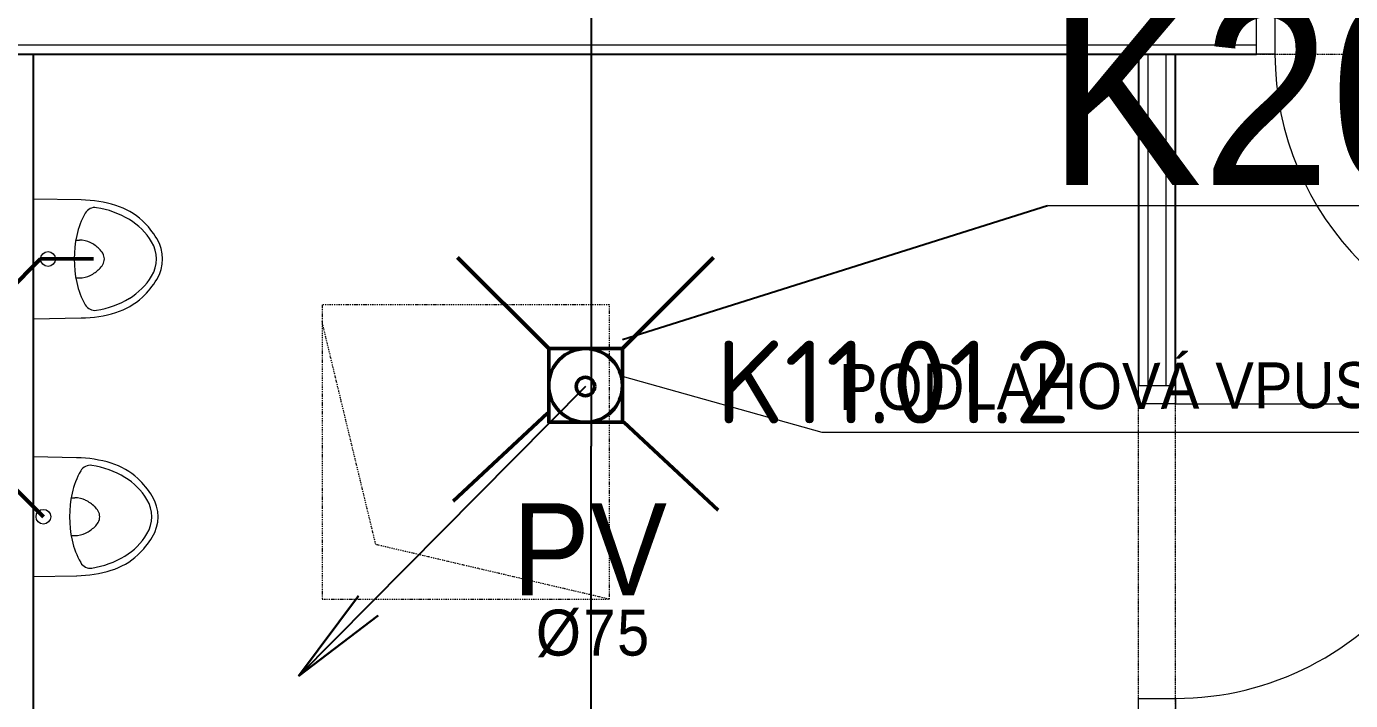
# Model space of a CAD drawing. Header units: millimetres. Extents: x 2377 to 264466, y -28213 to 61616.
# Drawn here: x 53499 to 57093, y 9804 to 11635 of the extents above; entities that cross this region are included whole.
import ezdxf
from ezdxf.lldxf.tags import DXFTag

# ---------------------------------------------------------------- set-up
doc = ezdxf.new("R2010")
doc.units = ezdxf.units.MM
for name, pattern in [('ACAD_ISO04W100', [30.5, 24, -3, 0.5, -3]), ('Bodkočiarkovaná 3mm', [5, 3, -1, 0, -1]), ('Nad rovinou rezu _viditeľná hrana_', [6, 3, -1.5, 0, -1.5]), ('Čiarkovaná 3mm', [6, 3, -3])]:
    doc.linetypes.add(name, pattern=pattern)
doc.layers.get('0').update_dxf_attribs({"color": 8})
for name, color, linetype, lineweight in [('01_Plná_0_18mm_čierna', 8, 'Continuous', 9), ('_Overhead_', 8, 'Nad rovinou rezu _viditeľná hrana_', 9), ('Common Edges', 8, 'Continuous', 20), ('Dvere - nad rovinou rezu', 8, 'Bodkočiarkovaná 3mm', 9), ('Frame_Mullion', 8, 'Continuous', 20), ('Generic Models', 8, 'Continuous', 9), ('Plan Swing', 8, 'Continuous', 9), ('Room Tags', 8, 'Continuous', 9), ('Walls', 8, 'Continuous', 25), ('ZTI- POPIS DIMENZIE', 250, 'Continuous', 18), ('ZTI- POPIS ZARIAĎOVACIE PREDMETY', 250, 'Continuous', 30), ('ZTI- PRÍVOD STUDENEJ VODY', 5, 'ACAD_ISO04W100', 50), ('ZTI-popis', 7, 'Continuous', 20), ('ZTI_KANAL', 30, 'Continuous', 50), ('ZTI_S_KANAL', 30, 'Continuous', 50)]:
    doc.layers.add(name, color=color, linetype=linetype, lineweight=lineweight)
doc.layers.add('IS_Popisy_úseků_Vodovod', color=7, linetype='SOLID')
doc.layers.add('ZT_SMER STUPANIA', color=4, linetype='Continuous')
doc.layers.add('NETLAC', color=240, linetype='Čiarkovaná 3mm', plot=False, transparency=0.1)
doc.styles.add('ISOCPEUR_6', font='isocpeur.ttf', dxfattribs={"height": 225})
doc.styles.add('Popis_ZTI', font='arial.ttf', dxfattribs={"width": 0.9, "height": 125})
doc.styles.add('Simplex', font='simplex.shx', dxfattribs={"width": 0.7})
doc.styles.add('Style-Arial', font='arial.ttf')
tags = doc.linetypes.add('SOLID', pattern=[10, 10, 0]).pattern_tags.tags
tags[6:7] = [DXFTag(74, 4), DXFTag(75, 0), DXFTag(340, '0'), DXFTag(46, 0.0), DXFTag(50, 0.0), DXFTag(44, 0.0), DXFTag(45, 0.0)]
tags[4:5] = [DXFTag(74, 4), DXFTag(75, 0), DXFTag(340, '0'), DXFTag(46, 0.0), DXFTag(50, 0.0), DXFTag(44, 0.0), DXFTag(45, 0.0)]

# ---------------------------------------------------------------- blocks, each defined once
blk = doc.blocks.new('Dvere 1-kridlové obložkové plné - 800x1970-V6-2NP _PRAC_')
at = {"layer": 'Dvere - nad rovinou rezu'}
for p, q in [((-450, 50), (450, 50)), ((-450, -50), (450, -50))]:
    blk.add_line(p, q, dxfattribs=at)
at = {"layer": 'Frame_Mullion'}
for p, q in [((-450, 50), (-400, 50)), ((-450, -50), (-450, 50)), ((-400, 50), (-400, -50)), ((400, 50), (450, 50)), ((400, -50), (400, 50)), ((450, 50), (450, -50)), ((-400, -50), (-450, -50)), ((450, -50), (400, -50))]:
    blk.add_line(p, q, dxfattribs=at)
at = {"layer": 'Plan Swing'}
for p, q in [((400, -50), (400, -698.4)), ((400, -752.3), (400, -850))]:
    blk.add_line(p, q, dxfattribs=at)
for start, end in [(180, 234.2751), (252.323, 270)]:
    blk.add_arc((400, -50), 800, start, end, dxfattribs=at)
blk = doc.blocks.new('Dvere 1-kridlové obložkové plné - 800x1970-4673371-2NP _PRAC_')
at = {"layer": 'Dvere - nad rovinou rezu'}
for p, q in [((-450, 75), (450, 75)), ((-450, -75), (450, -75))]:
    blk.add_line(p, q, dxfattribs=at)
at = {"layer": 'Frame_Mullion'}
for p, q in [((-450, 75), (-400, 75)), ((-450, -75), (-450, 75)), ((-400, 75), (-400, -75)), ((400, 75), (450, 75)), ((400, -75), (400, 75)), ((450, 75), (450, -75)), ((-400, -75), (-450, -75)), ((450, -75), (400, -75))]:
    blk.add_line(p, q, dxfattribs=at)
at = {"layer": 'Plan Swing'}
blk.add_line((400, -75), (400, -875), dxfattribs=at)
blk.add_arc((400, -75), 800, 180, 270, dxfattribs=at)
blk = doc.blocks.new('Siphonic urinal_ with external water inlet 320x350x645 - Caprino - Laufen - 842062 - 842062000 White-5016375-2NP _PRAC_')
at = {"layer": 'Generic Models'}
for p, q in [((-35.2, 136.2), (-37.5, 6.2)), ((73.7, 121.4), (73.7, 131.4)), ((176.3, 121.4), (176.3, 131.4)), ((287.5, 6.2), (285.2, 136.2))]:
    blk.add_line(p, q, dxfattribs=at)
blk.add_circle((125, 46), 20, dxfattribs=at)
for centre, radius, start, end in [((170.2, 175), 177.8, 121.1734, 148.8266), ((191.4, 142.9), 233, 121.5886, 136.884), ((125, 250.9), 106.2, 58.4114, 121.5886), ((125, 249.8), 90.4, 58.8266, 121.1734), ((79.8, 175), 177.8, 31.1734, 58.8266), ((58.6, 142.9), 233, 43.116, 58.4114), ((155.9, 176.2), 184.3, 136.884, 163), ((94.1, 176.2), 184.3, 17, 43.116), ((227.9, 140.2), 245.1, 148.8266, 171.1734), ((22.1, 140.2), 245.1, 8.8266, 31.1734), ((306, 130.3), 341.3, 163, 179), ((-56, 130.3), 341.3, 1, 17), ((166.7, 118.6), 95.9, 136, 154), ((139.1, 145.2), 57.6, 120.7555, 136), ((125, 168.9), 30, 59.2445, 120.7555), ((110.9, 145.2), 57.6, 44, 59.2445), ((83.3, 118.6), 95.9, 26, 44), ((15.3, 173.2), 30, 171.1734, 240.2069), ((106, 331.7), 212.6, 240.2069, 257.7931), ((140.4, 131.4), 66.7, 154, 180), ((109.6, 131.4), 66.7, 360, 26), ((144, 331.7), 212.6, 282.2069, 299.7931), ((234.7, 173.2), 30, 299.7931, 8.8266), ((125, 419.5), 302.5, 257.7931, 282.2069)]:
    blk.add_arc(centre, radius, start, end, dxfattribs=at)
blk = doc.blocks.new('Siphonic urinal_ with external water inlet 320x350x645 - Caprino - Laufen - 842062 - 842062000 White-V13-2NP _PRAC_')
at = {"layer": 'Generic Models'}
for p, q in [((-35.2, 136.2), (-37.3, 18.7)), ((73.7, 121.4), (73.7, 131.4)), ((176.3, 121.4), (176.3, 131.4)), ((287.3, 18.7), (285.2, 136.2))]:
    blk.add_line(p, q, dxfattribs=at)
blk.add_circle((125, 46), 20, dxfattribs=at)
for centre, radius, start, end in [((170.2, 175), 177.8, 121.1734, 148.8266), ((191.4, 142.9), 233, 121.5886, 136.884), ((125, 250.9), 106.2, 58.4114, 121.5886), ((125, 249.8), 90.4, 58.8266, 121.1734), ((79.8, 175), 177.8, 31.1734, 58.8266), ((58.6, 142.9), 233, 43.116, 58.4114), ((155.9, 176.2), 184.3, 136.884, 163), ((94.1, 176.2), 184.3, 17, 43.116), ((227.9, 140.2), 245.1, 148.8266, 171.1734), ((22.1, 140.2), 245.1, 8.8266, 31.1734), ((306, 130.3), 341.3, 163, 179), ((-56, 130.3), 341.3, 1, 17), ((166.7, 118.6), 95.9, 136, 154), ((139.1, 145.2), 57.6, 120.7555, 136), ((125, 168.9), 30, 59.2445, 120.7555), ((110.9, 145.2), 57.6, 44, 59.2445), ((83.3, 118.6), 95.9, 26, 44), ((15.3, 173.2), 30, 171.1734, 240.2069), ((106, 331.7), 212.6, 240.2069, 257.7931), ((140.4, 131.4), 66.7, 154, 180), ((109.6, 131.4), 66.7, 360, 26), ((144, 331.7), 212.6, 282.2069, 299.7931), ((234.7, 173.2), 30, 299.7931, 8.8266), ((125, 419.5), 302.5, 257.7931, 282.2069)]:
    blk.add_arc(centre, radius, start, end, dxfattribs=at)
blk = doc.blocks.new('2NP podklad')
at = {"layer": '01_Plná_0_18mm_čierna', "color": 252}
blk.add_line((56617.7, 10609.7), (57404, 10609.7), dxfattribs=at)
at = {"layer": '_Overhead_', "color": 252}
for p, q in [((55081.1, 10879.1), (54301.1, 10879.1)), ((54301.1, 10879.1), (54301.1, 10833.5)), ((55081.1, 10079.1), (55081.1, 10879.1)), ((54447.1, 10227.6), (54301.1, 10833.5)), ((54301.1, 10833.5), (54301.1, 10079.1)), ((55081.1, 10079.1), (54447.1, 10227.6)), ((54301.1, 10079.1), (55081.1, 10079.1))]:
    blk.add_line(p, q, dxfattribs=at)
at = {"layer": 'Common Edges', "color": 252}
for p, q in [((50067.7, 11584.7), (56837.7, 11584.7)), ((56542.7, 11559.7), (56542.7, 10659.7)), ((56592.7, 10659.7), (56592.7, 11559.7))]:
    blk.add_line(p, q, dxfattribs=at)
at = {"layer": 'Walls', "color": 252}
for p, q in [((50342.7, 11559.7), (56837.7, 11559.7)), ((53517.7, 9009.7), (53517.7, 11559.7)), ((56517.7, 11559.7), (56517.7, 10659.7)), ((56617.7, 10659.7), (56617.7, 11559.7))]:
    blk.add_line(p, q, dxfattribs=at)
at = {"layer": 'Frame_Mullion', "color": 252}
blk.add_blockref('Dvere 1-kridlové obložkové plné - 800x1970-4673371-2NP _PRAC_', (57287.7, 11634.7), dxfattribs=at)
at = {"layer": 'Frame_Mullion', "color": 252, "rotation": 90}
blk.add_blockref('Dvere 1-kridlové obložkové plné - 800x1970-V6-2NP _PRAC_', (56567.7, 10209.7), dxfattribs=at)
at = {"layer": 'Generic Models', "color": 252, "rotation": 270}
for name, p in [('Siphonic urinal_ with external water inlet 320x350x645 - Caprino - Laufen - 842062 - 842062000 White-5016375-2NP _PRAC_', (53511.4, 11128.2)), ('Siphonic urinal_ with external water inlet 320x350x645 - Caprino - Laufen - 842062 - 842062000 White-V13-2NP _PRAC_', (53498.9, 10428.2))]:
    blk.add_blockref(name, p, dxfattribs=at)
at = {"layer": 'Room Tags', "color": 252, "insert": (55369.7, 10781.4), "char_height": 225, "width": 1142.405, "attachment_point": 1, "style": 'ISOCPEUR_6'}
blk.add_mtext('K11.01.2', dxfattribs=at)
blk = doc.blocks.new('netlac')
at = {"layer": 'NETLAC', "ltscale": 500}
for p, q in [((73350.7, 26406.4), (73350.7, 5406.4)), ((83850.7, 5406.4), (83850.7, 26406.4))]:
    blk.add_line(p, q, dxfattribs=at)
blk = doc.blocks.new('asasdasdasd')
at = {"layer": 'ZT_SMER STUPANIA', "color": 30, "linetype": 'Continuous'}
blk.add_line((26682.9, 6885.6), (25903.7, 6099), dxfattribs=at)
at = {"layer": 'ZT_SMER STUPANIA', "color": 30, "linetype": 'Continuous', "lineweight": 30}
for q in [(26066.6, 6317.4), (26120.5, 6264)]:
    blk.add_line((25903.7, 6099), q, dxfattribs=at)

msp = doc.modelspace()

# ---------------------------------------------------------------- block references
at = {"color": 0}
msp.add_blockref('2NP podklad', (0, 0), dxfattribs=at)

# ---------------------------------------------------------------- next in the draw order: linework, layer by layer
msp.add_line((55116.5, 10784.3), (56269.9, 11148.1), dxfattribs=at)
at = {"color": 7, "lineweight": 18, "transparency": 33554687}
msp.add_line((56271.4, 11148.1), (57478.4, 11148.1), dxfattribs=at)
at = {"color": 7, "lineweight": 50, "transparency": 33554687}
for points in [[(54916.5, 10759.7), (54669, 11007.2)], [(55116.5, 10759.7), (55364, 11007.2)], [(54913, 10584.4), (54657, 10345.7)], [(55120, 10559.8), (55376, 10321.1)]]:
    msp.add_lwpolyline(points, dxfattribs=at)
msp.add_lwpolyline([(54916.5, 10759.7), (55116.5, 10759.7), (55116.5, 10559.7), (54916.5, 10559.7)], close=True, dxfattribs=at)
msp.add_circle((55016.5, 10659.7), 100, dxfattribs=at)
at = {"layer": 'ZTI-popis', "color": 7}
msp.add_lwpolyline([(57209.8, 10531.8), (55658.7, 10531.8), (55116.5, 10684.3)], dxfattribs=at)
at = {"layer": 'ZTI_KANAL', "ltscale": 25}
for p, q in [((53537.4, 11003.2), (53449.1, 10914.8)), ((53680.4, 11003.2), (53537.4, 11003.2)), ((53544.9, 10303.2), (53449.1, 10399))]:
    msp.add_line(p, q, dxfattribs=at)
at = {"layer": 'ZTI_S_KANAL', "color": 30, "ltscale": 50}
msp.add_circle((55016.2, 10656.9), 25, dxfattribs=at)
msp.add_circle((55016.2, 10656.9), 25, dxfattribs=at)

# ---------------------------------------------------------------- next in the draw order: block references
at = {"color": 0, "xscale": 1.25, "yscale": 1.25, "zscale": 1.25}
for p in [(-49781.6, -1888), (-36656.6, -1888)]:
    msp.add_blockref('netlac', p, dxfattribs=at)
at = {"layer": 'ZTI- PRÍVOD STUDENEJ VODY'}
msp.add_blockref('asasdasdasd', (28333.3, 3771.3), dxfattribs=at)
msp.add_blockref('asasdasdasd', (28333.3, 3771.3), dxfattribs=at)

# ---------------------------------------------------------------- next in the draw order: texts
at = {"layer": 'IS_Popisy_úseků_Vodovod', "ltscale": 10, "insert": (60016, 11197.1), "char_height": 500, "width": 3746.128, "attachment_point": 9, "style": 'Style-Arial'}
msp.add_mtext('\\pxql;{\\W0.9;K20}', dxfattribs=at)
at = {"layer": 'ZTI- POPIS DIMENZIE', "insert": (54881.8, 10051), "char_height": 125, "width": 722.148, "attachment_point": 1, "style": 'Popis_ZTI'}
msp.add_mtext('{\\T1.05;%%C75}', dxfattribs=at)
at = {"layer": 'ZTI- POPIS ZARIAĎOVACIE PREDMETY', "ltscale": 0.04, "insert": (55027.8, 10214.7), "char_height": 250, "width": 597.376, "attachment_point": 5, "rotation": 359.9628, "style": 'Popis_ZTI'}
msp.add_mtext('PV', dxfattribs=at)
at = {"layer": 'ZTI-popis', "color": 7, "ltscale": 0.04, "insert": (56477, 10657.4), "char_height": 125, "width": 2684.432, "attachment_point": 5, "rotation": 0.2284, "style": 'Simplex'}
msp.add_mtext('{\\fArial|b0|i0|c238|p34;\\W0.9;PODLAHOVÁ VPUSŤ }', dxfattribs=at)

doc.saveas('drawing.dxf')
